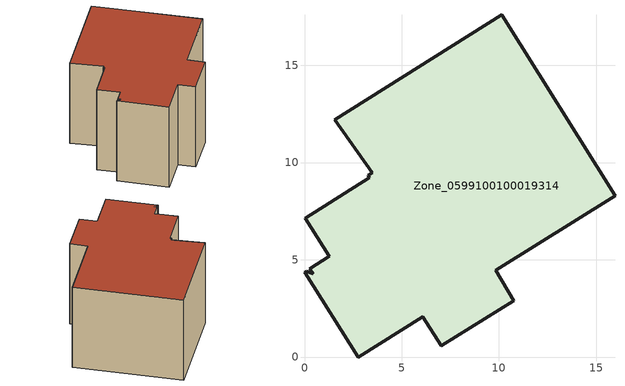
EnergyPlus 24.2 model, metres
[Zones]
Zone_0599100100019314
 floor ground (C_G): 10.14,17.59 15.97,8.31 9.84,4.46 10.77,2.91 7.04,0.58 6.09,2.08 2.76,0 0,4.37 0.08,4.42 0.45,4.27 0.28,4.54 1.28,5.17 0.04,7.14 3.34,9.22 3.27,9.34 3.48,9.48 1.54,12.21 z0
 wall outside (C_F): 15.97,8.31 10.14,17.59 1.54,12.21 3.48,9.48 3.27,9.34 3.34,9.22 0.04,7.14 1.28,5.17 0.28,4.54 0.45,4.27 0.08,4.42 0,4.37 2.76,0 6.09,2.08 7.04,0.58 10.77,2.91 9.84,4.46 15.97,8.31 z0:9.29
 roof outside (C_R): 0.28,4.54 0.45,4.27 0.08,4.42 0,4.37 2.76,0 6.09,2.08 7.04,0.58 10.77,2.91 9.84,4.46 15.97,8.31 10.14,17.59 1.54,12.21 3.48,9.48 3.27,9.34 3.34,9.22 0.04,7.14 1.28,5.17 z9.29
[BUILDING]
Pand.0599100100019314: North Axis=0; Terrain=City; Loads Convergence Tolerance Value=0.04; Temperature Convergence Tolerance Value=0.4; Solar Distribution=FullExterior; Maximum Number of Warmup Days=25; Minimum Number of Warmup Days=1
[Site:Location]
Rotterdam.The.Hague.AP_ZH_NLD Design_Conditions: Latitude=51.96; Longitude=4.45; Time Zone=1; Elevation=-4.5
[SITE:GROUNDTEMPERATURE:BUILDINGSURFACE]
18, 18, 18, 18, 18, 18, 18, 18, 18, 18, 18, 18
[MATERIAL] Thermal Absorptance=0.9; Solar Absorptance=0.7; Visible Absorptance=0.7
Name | Roughness | Thickness | Conductivity | Density | Specific Heat
G.D.2015-2018 | MediumSmooth | 0.15 | 0.0428571 | 540 | 1210
F.D.2015-2018 | Rough | 0.3 | 0.0666667 | 1920 | 840
R.D.2015-2018 | MediumRough | 0.2 | 0.0333333 | 1500 | 1000
[CONSTRUCTION]
C_G: G.D.2015-2018
C_F: F.D.2015-2018
C_R: R.D.2015-2018
[ZONE]
Zone_0599100100019314: Type=1; Multiplier=1; Ceiling Height=Autocalculate; Volume=Autocalculate; Floor Area=autocalculate; Part of Total Floor Area=Yes
[ZONEINFILTRATION:DESIGNFLOWRATE]
Infil_Zone_0599100100019314: Zone or ZoneList or Space or SpaceList=Zone_0599100100019314; Schedule=AlwaysOn; Design Flow Rate Calculation Method=Flow/Area; Flow Rate per Floor Area=0.0021; Constant Term Coefficient=1; Temperature Term Coefficient=0; Velocity Term Coefficient=0; Velocity Squared Term Coefficient=0
[HVACTEMPLATE:ZONE:IDEALLOADSAIRSYSTEM]
Zone_0599100100019314: Maximum Heating Supply Air Temperature=50; Minimum Cooling Supply Air Temperature=13; Maximum Heating Supply Air Humidity Ratio=0.0156; Minimum Cooling Supply Air Humidity Ratio=0.0077; Heating Limit=NoLimit; Cooling Limit=NoLimit; Dehumidification Control Type=ConstantSensibleHeatRatio; Cooling Sensible Heat Ratio=0.7; Dehumidification Setpoint=60; Humidification Control Type=None; Humidification Setpoint=30; Outdoor Air Method=None; Outdoor Air Flow Rate per Person=0.00944; Outdoor Air Flow Rate per Zone Floor Area=0; Outdoor Air Flow Rate per Zone=0; Demand Controlled Ventilation Type=None; Outdoor Air Economizer Type=NoEconomizer; Heat Recovery Type=None; Sensible Heat Recovery Effectiveness=0.7; Latent Heat Recovery Effectiveness=0.65
[ZONECONTROL:THERMOSTAT]
ThermostatControl_Zone_0599100100019314: Zone or ZoneList=Zone_0599100100019314; Control Type Schedule=DualSetpointControlType; Control 1=Thermostat_Zone_0599100100019314; Temperature Difference Between Cutout And Setpoint=0
[THERMOSTATSETPOINT:DUALSETPOINT]
Thermostat_Zone_0599100100019314: Heating Setpoint Temperature Schedule=HeatingSetpoint_Zone_0599100100019314; Cooling Setpoint Temperature Schedule=CoolingSetpoint_Zone_0599100100019314
[SCHEDULE:COMPACT]
HeatingSetpoint_Zone_0599100100019314: Through: 12/31, For: AllDays, Until: 24:00, 21
CoolingSetpoint_Zone_0599100100019314: Through: 12/31, For: AllDays, Until: 24:00, 24
DualSetpointControlType: Through: 12/31, For: AllDays, Until: 24:00, 4
AlwaysOn: Through: 12/31, For: AllDays, Until: 24:00, 1
